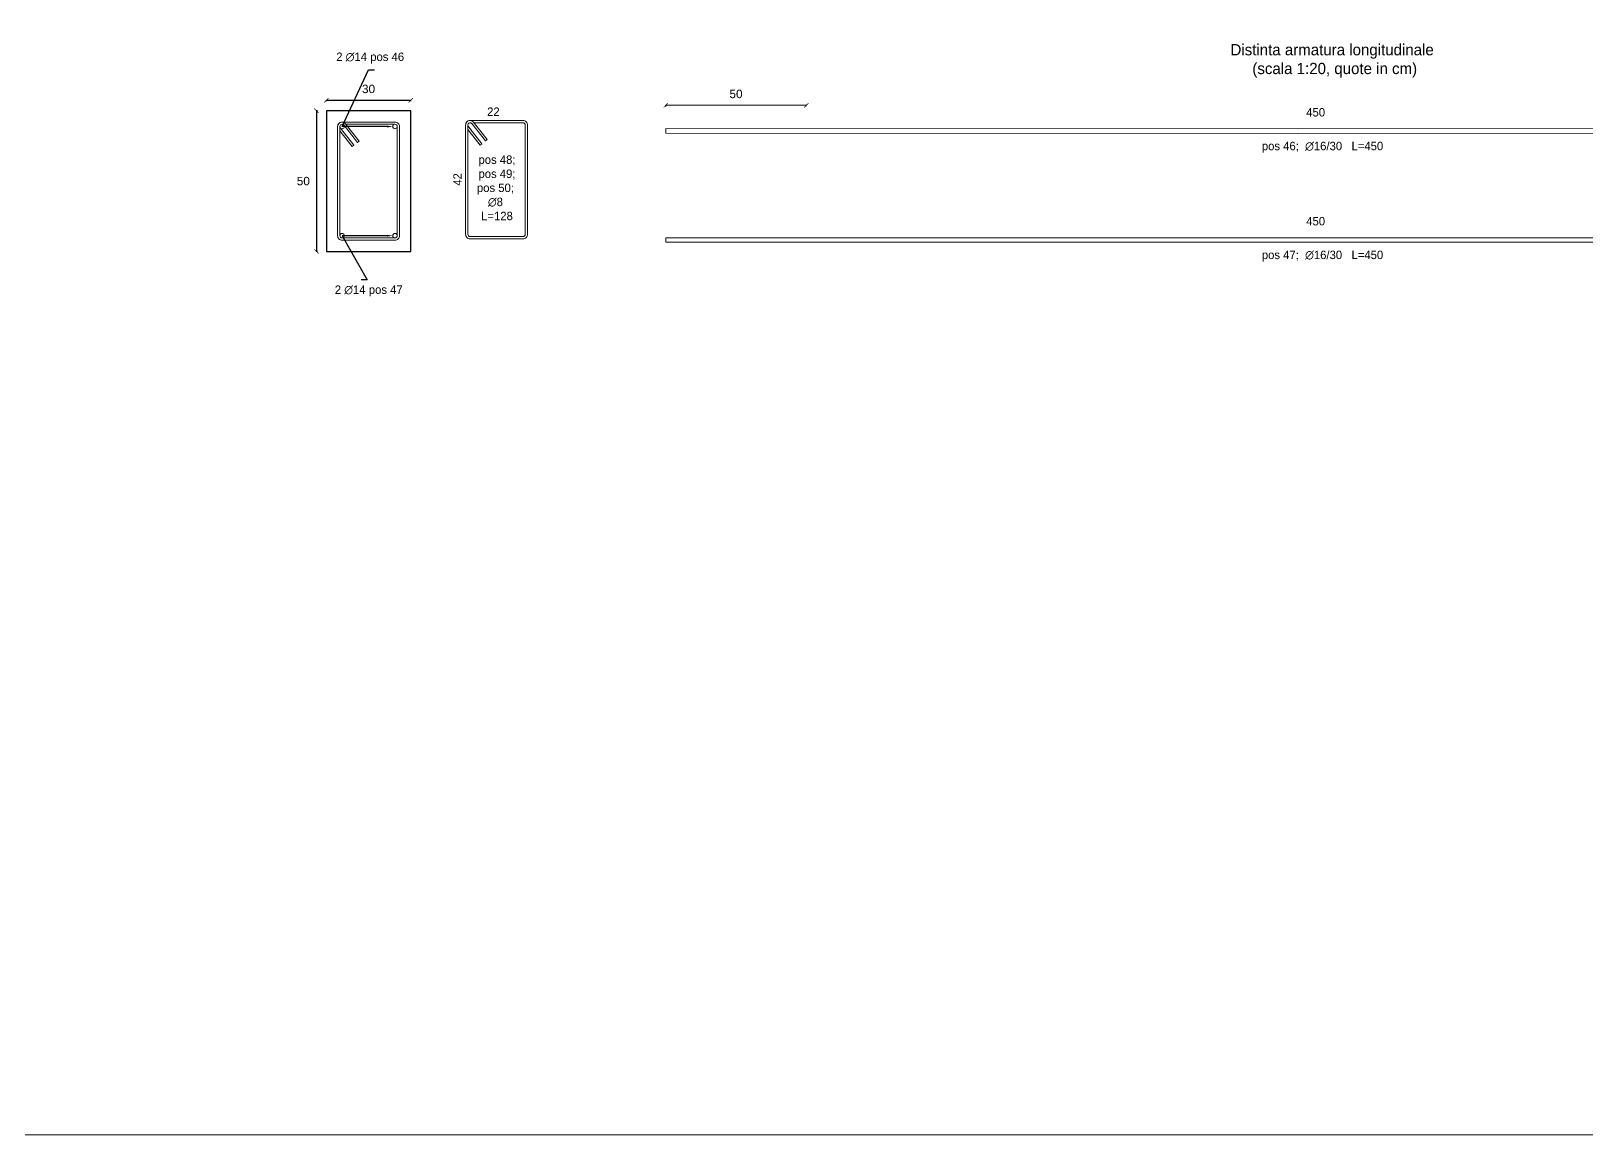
# Model space of a CAD drawing. Header units: millimetres. Extents: x 1415 to 3549, y 2194 to 4677.
# Drawn here: x 1767.2 to 1772.73, y 2331.25 to 2335.17 of the extents above; entities that cross this region are included whole.
import ezdxf
from ezdxf import colors
from ezdxf.entities.mleader import LeaderData, LeaderLine
from ezdxf.math import Vec2, Vec3

# ---------------------------------------------------------------- set-up
doc = ezdxf.new("R2010")
doc.units = ezdxf.units.MM
doc.layers.get('0').update_dxf_attribs({"plot": 0})
for name, color, linetype, lineweight in [('armature longitudinali', 5, 'Continuous', 9), ('Layer3', 7, 'Continuous', 15), ('Layer4', 7, 'Continuous', 15), ('quote', 252, 'Continuous', 5), ('Setti', 5, 'Continuous', 30), ('staffe', 10, 'Continuous', 9)]:
    doc.layers.add(name, color=color, linetype=linetype, lineweight=lineweight)
doc.styles.add('per i setti', font='ARIALN.TTF')
doc.styles.get("Standard").update_dxf_attribs({"font": 'arial.ttf'})
doc.dimstyles.new('quote c.a 1 sezione setti', dxfattribs={"dimtxt": 0.03, "dimasz": 0.015, "dimexe": 0.0005, "dimexo": 0.0015, "dimgap": 0.025, "dimtad": 2, "dimtih": 1, "dimtoh": 1, "dimdec": 0, "dimlfac": 100, "dimzin": 0, "dimdsep": 46, "dimtxsty": 'Standard', "dimblk": 'ARCHTICK', "dimcen": 0, "dimclre": 252, "dimadec": 0, "dimazin": 2, "dimtfac": 1, "dimtdec": 0, "dimtofl": 0, "dimtmove": 0, "dimatfit": 3, "dimfxl": 0.0035, "dimfxlon": 1, "dimtolj": 1, "dimtzin": 0, "dimarcsym": 0})
pattern_1 = [(0, (0, 0), (0, 6.985), [5.08, -1.905]), (90, (0, 0), (-6.985, 4e-16), [5.08, -1.905])]

# ---------------------------------------------------------------- blocks, each defined once
blk = doc.blocks.new('_ArchTick')
at = {"color": 0, "linetype": 'ByBlock', "const_width": 0.15}
blk.add_lwpolyline([(-0.5, -0.5), (0.5, 0.5)], dxfattribs=at)
blk = doc.blocks.new('*D1314')
at = {"layer": 'Defpoints', "color": 0, "transparency": 16777216}
for p in [(1769.4582, 2334.9038), (1769.4583, 2334.8191), (1769.9582, 2334.8134)]:
    blk.add_point(p, dxfattribs=at)
at = {"layer": 'quote', "color": 252, "lineweight": -2, "transparency": 16777216}
for p, q in [((1769.4582, 2334.9003), (1769.4582, 2334.9043)), ((1769.9581, 2334.9008), (1769.9581, 2334.9048))]:
    blk.add_line(p, q, dxfattribs=at)
at = {"layer": 'quote', "color": 0, "linetype": 'Continuous', "lineweight": -2, "transparency": 16777216}
blk.add_line((1769.9581, 2334.9043), (1769.4582, 2334.9038), dxfattribs=at)
at = {"layer": 'quote', "color": 0, "lineweight": -2, "transparency": 16777216, "xscale": 0.015, "yscale": 0.015, "zscale": 0.015}
for p, rotation in [((1769.4582, 2334.9038), 180.0572981893196), ((1769.9581, 2334.9043), 0.05729818931961006)]:
    blk.add_blockref('_ArchTick', p, dxfattribs=dict(at, rotation=rotation))
at = {"layer": 'quote', "color": 0, "transparency": 16777216, "insert": (1769.7081, 2334.9445), "char_height": 0.03, "attachment_point": 5}
blk.add_mtext('\\A1;50', dxfattribs=at)
blk = doc.blocks.new('*D1315')
at = {"layer": 'Defpoints', "color": 0, "transparency": 16777216}
for p in [(1768.5519, 2334.922), (1768.2519, 2334.8848), (1768.5519, 2334.8848)]:
    blk.add_point(p, dxfattribs=at)
at = {"layer": 'quote', "color": 252, "lineweight": -2, "transparency": 16777216}
for p, q in [((1768.2519, 2334.9185), (1768.2519, 2334.9225)), ((1768.5519, 2334.9185), (1768.5519, 2334.9225))]:
    blk.add_line(p, q, dxfattribs=at)
at = {"layer": 'quote', "color": 0, "linetype": 'Continuous', "lineweight": -2, "transparency": 16777216}
blk.add_line((1768.2519, 2334.922), (1768.5519, 2334.922), dxfattribs=at)
at = {"layer": 'quote', "color": 0, "lineweight": -2, "transparency": 16777216, "xscale": 0.015, "yscale": 0.015, "zscale": 0.015, "rotation": 180}
blk.add_blockref('_ArchTick', (1768.2519, 2334.922), dxfattribs=at)
at = {"layer": 'quote', "color": 0, "lineweight": -2, "transparency": 16777216, "xscale": 0.015, "yscale": 0.015, "zscale": 0.015}
blk.add_blockref('_ArchTick', (1768.5519, 2334.922), dxfattribs=at)
at = {"layer": 'quote', "color": 0, "transparency": 16777216, "insert": (1768.4019, 2334.9623), "char_height": 0.03, "attachment_point": 5}
blk.add_mtext('\\A1;30', dxfattribs=at)
blk = doc.blocks.new('*D1316')
at = {"layer": 'Defpoints', "color": 0, "transparency": 16777216}
for p in [(1768.2519, 2334.8848), (1768.2166, 2334.3848), (1768.2519, 2334.3848)]:
    blk.add_point(p, dxfattribs=at)
at = {"layer": 'quote', "color": 252, "lineweight": -2, "transparency": 16777216}
for p, q in [((1768.2201, 2334.8848), (1768.2161, 2334.8848)), ((1768.2201, 2334.3848), (1768.2161, 2334.3848))]:
    blk.add_line(p, q, dxfattribs=at)
at = {"layer": 'quote', "color": 0, "linetype": 'Continuous', "lineweight": -2, "transparency": 16777216}
blk.add_line((1768.2166, 2334.8848), (1768.2166, 2334.3848), dxfattribs=at)
at = {"layer": 'quote', "color": 0, "lineweight": -2, "transparency": 16777216, "xscale": 0.015, "yscale": 0.015, "zscale": 0.015}
for p, rotation in [((1768.2166, 2334.8848), 90), ((1768.2166, 2334.3848), 270)]:
    blk.add_blockref('_ArchTick', p, dxfattribs=dict(at, rotation=rotation))
at = {"layer": 'quote', "color": 0, "transparency": 16777216, "insert": (1768.1701, 2334.6348), "char_height": 0.03, "attachment_point": 5}
blk.add_mtext('\\A1;50', dxfattribs=at)

msp = doc.modelspace()

# ---------------------------------------------------------------- hatches: boundary and pattern name
at = {"layer": 'Layer4', "transparency": 33554687}
h = msp.add_hatch(dxfattribs=at)
h.set_pattern_fill('ANGLE', color=0)
h.set_pattern_definition(pattern_1)
h.paths.add_polyline_path([(1768.3159, 2334.8288, 1.038811), (1768.2999, 2334.8288, 1), (1768.3159, 2334.8288, 0.133346), (1768.3148, 2334.8328), (1768.3147, 2334.8329, -0.135599), (1768.3159, 2334.8288, -1.038811), (1768.2999, 2334.8288), (1768.2999, 2334.8283, 0.973437)])
h = msp.add_hatch(dxfattribs=at)
h.set_pattern_fill('ANGLE', color=0)
h.set_pattern_definition([(0, (7.0716, -7.46), (0, 6.985), [5.08, -1.905]), (90, (7.0716, -7.46), (-6.985, 4e-16), [5.08, -1.905])])
h.paths.add_polyline_path([(1768.3079, 2334.8368, 0.414214), (1768.2999, 2334.8288, 1), (1768.3159, 2334.8288, 0.414214)])
h = msp.add_hatch(dxfattribs=at)
h.set_pattern_fill('ANGLE', color=0)
h.set_pattern_definition([(0, (7.2596, -7.46), (0, 6.985), [5.08, -1.905]), (90, (7.2596, -7.46), (-6.985, 4e-16), [5.08, -1.905])])
h.paths.add_polyline_path([(1768.4959, 2334.8368, 0.414214), (1768.4879, 2334.8288, 1), (1768.5039, 2334.8288, 0.414214)])
h = msp.add_hatch(dxfattribs=at)
h.set_pattern_fill('ANGLE', color=0)
h.set_pattern_definition(pattern_1)
h.paths.add_polyline_path([(1768.5039, 2334.8288, 0.414214), (1768.4959, 2334.8368, 0.414214), (1768.4879, 2334.8288, 1)])
h = msp.add_hatch(dxfattribs=at)
h.set_pattern_fill('ANGLE', color=0)
h.set_pattern_definition(pattern_1)
h.paths.add_polyline_path([(1768.4879, 2334.4408, 1), (1768.5039, 2334.4408, 1)])
h.paths.add_polyline_path([(1768.2999, 2334.4412), (1768.2999, 2334.4408, 0.414214), (1768.3079, 2334.4328, 0.41379), (1768.3159, 2334.4408, 0.973437)])

# ---------------------------------------------------------------- linework, layer by layer
at = {"layer": 'armature longitudinali'}
for points in [[(1771.7082, 2334.8042), (1769.4583, 2334.8054), (1769.4583, 2334.8214), (1771.7082, 2334.8202)], [(1771.7082, 2334.8042), (1773.9582, 2334.8054), (1773.9582, 2334.8214), (1771.7082, 2334.8202)], [(1771.7082, 2334.4334), (1769.4583, 2334.4334), (1769.4583, 2334.4174), (1771.7082, 2334.4185)], [(1771.7082, 2334.4334), (1773.9582, 2334.4334), (1773.9582, 2334.4174), (1771.7082, 2334.4185)]]:
    msp.add_lwpolyline(points, dxfattribs=at)
for centre in [(1768.3079, 2334.8288), (1768.3079, 2334.8288), (1768.4959, 2334.8288), (1768.4959, 2334.8288), (1768.3079, 2334.4408), (1768.4959, 2334.4408)]:
    msp.add_circle(centre, 0.008, dxfattribs=at)
at = {"layer": 'Layer4'}
msp.add_lwpolyline([(1758.9064, 2344.3913), (1775.6736, 2344.3913), (1775.6736, 2331.2461), (1758.9064, 2331.2461)], close=True, dxfattribs=at)
at = {"layer": 'Setti'}
msp.add_lwpolyline([(1768.2519, 2334.8848), (1768.2519, 2334.3848), (1768.5519, 2334.3848), (1768.5519, 2334.8848), (1768.5519, 2334.8848), (1768.2519, 2334.8848), (1768.2519, 2334.6348)], dxfattribs=at)
at = {"layer": 'staffe'}
for points in [[(1768.5119, 2334.7348), (1768.5119, 2334.8288, 0.414214), (1768.4959, 2334.8448), (1768.3079, 2334.8448, 0.414214), (1768.2919, 2334.8288), (1768.2919, 2334.7348)], [(1768.2919, 2334.8284, -0.675478), (1768.3191, 2334.8401), (1768.3684, 2334.7771), (1768.3622, 2334.7722), (1768.3135, 2334.8344)], [(1768.3079, 2334.8368, 0.414214), (1768.2999, 2334.8288), (1768.2999, 2334.7348)], [(1768.5039, 2334.7348), (1768.5039, 2334.8288, 0.414214), (1768.4959, 2334.8368), (1768.3217, 2334.8368)], [(1768.9669, 2334.74), (1768.9669, 2334.834, 0.414214), (1768.9509, 2334.85), (1768.7629, 2334.85, 0.414214), (1768.7469, 2334.834), (1768.7469, 2334.74)], [(1768.7469, 2334.8336, -0.675478), (1768.7741, 2334.8454), (1768.8234, 2334.7824), (1768.8172, 2334.7775), (1768.7685, 2334.8397)], [(1768.7469, 2334.834), (1768.7469, 2334.446, 0.414214), (1768.7629, 2334.43), (1768.9509, 2334.43, 0.414214), (1768.9669, 2334.446), (1768.9669, 2334.834)], [(1768.7549, 2334.834), (1768.7549, 2334.446, 0.414214), (1768.7629, 2334.438), (1768.9509, 2334.438, 0.414214), (1768.9589, 2334.446), (1768.9589, 2334.834)], [(1768.9589, 2334.74), (1768.9589, 2334.834, 0.414214), (1768.9509, 2334.842), (1768.7767, 2334.842)], [(1768.2919, 2334.8288), (1768.2919, 2334.4407, 0.414214), (1768.3079, 2334.4248), (1768.4959, 2334.4248, 0.414214), (1768.5119, 2334.4407), (1768.5119, 2334.8288)], [(1768.2999, 2334.8288), (1768.2999, 2334.4408, 0.414214), (1768.3079, 2334.4328), (1768.4959, 2334.4328, 0.414214), (1768.5039, 2334.4408), (1768.5039, 2334.8288)]]:
    msp.add_lwpolyline(points, format="xyb", dxfattribs=at)
for points in [[(1768.3022, 2334.8231), (1768.3497, 2334.7624), (1768.3434, 2334.7575), (1768.2999, 2334.8132)], [(1768.7549, 2334.8313), (1768.8047, 2334.7677), (1768.7984, 2334.7628), (1768.7549, 2334.8185)]]:
    msp.add_lwpolyline(points, dxfattribs=at)
msp.add_arc((1768.7629, 2334.834), 0.008, 30.4889, 183.0847, dxfattribs=at)

# ---------------------------------------------------------------- texts
at = {"layer": 'Layer3', "insert": (1771.27, 2335.1217), "char_height": 0.05, "attachment_point": 1}
msp.add_mtext_dynamic_manual_height_columns('\\pxqc;{\\fBahnschrift Light|b0|i0|c0|p34;\\H0.8x;Distinta armatura longitudinale \\P\\pt10;\\H1.25x; \\H0.8x;(scala 1:20, quote in cm)}', width=1.114269, gutter_width=12.5, heights=[0], dxfattribs=at)
at = {"layer": 'quote', "char_height": 0.03, "attachment_point": 1, "style": 'per i setti'}
for s, width, insert in [('{\\fBahnschrift Light|b0|i0|c0|p34;22}', 0.151763, (1768.8234, 2334.8965)), ('\\pxqc;{\\fBahnschrift Light|b0|i0|c0|p34;450}', 0.460548, (1771.5383, 2334.8944)), ('\\pxqc;{\\fBahnschrift Light|b0|i0|c0|p34; pos 46;  ∅16/30   L=450}', 0.460548, (1771.5572, 2334.7746)), ('\\pxqc;{\\fBahnschrift Light|b0|i0|c0|p34;pos 48; \\Ppos 49;\\Ppos 50;  ∅8  L=128}', 0.180447, (1768.7683, 2334.726)), ('\\pxqc;{\\fBahnschrift Light|b0|i0|c0|p34;450}', 0.460548, (1771.5383, 2334.5075)), ('\\pxqc;{\\fBahnschrift Light|b0|i0|c0|p34; pos 47;  ∅16/30   L=450}', 0.460548, (1771.5572, 2334.3878))]:
    msp.add_mtext_dynamic_manual_height_columns(s, width=width, gutter_width=12.5, heights=[0], dxfattribs=dict(at, insert=insert))
at = {"layer": 'quote', "insert": (1768.7031, 2334.5902), "char_height": 0.03, "attachment_point": 1, "rotation": 90, "style": 'per i setti'}
msp.add_mtext_dynamic_manual_height_columns('\\pxqc;{\\fBahnschrift Light|b0|i0|c0|p34;42}', width=0.101064, gutter_width=12.5, heights=[0], dxfattribs=at)

# ---------------------------------------------------------------- dimensions: what is measured, and where the dimension line sits
at = {"layer": 'quote'}
dim = msp.add_linear_dim(base=(1768.5519, 2334.922), p1=(1768.2519, 2334.8848), p2=(1768.5519, 2334.8848), dimstyle='quote c.a 1 sezione setti', dxfattribs=at)
dim.commit()
dim.dimension.update_dxf_attribs({"geometry": '*D1315', "text_midpoint": (1768.4019, 2334.9623)})
for base, p1, p2, angle, picture, middle in [((1769.4582, 2334.9038), (1769.9582, 2334.8134), (1769.4583, 2334.8191), 180.0573, '*D1314', (1769.7081, 2334.9445)), ((1768.2166, 2334.3848), (1768.2519, 2334.8848), (1768.2519, 2334.3848), 90, '*D1316', (1768.1701, 2334.6348))]:
    dim = msp.add_linear_dim(base=base, p1=p1, p2=p2, angle=angle, dimstyle='quote c.a 1 sezione setti', dxfattribs=at)
    dim.commit()
    dim.dimension.update_dxf_attribs({"geometry": picture, "text_midpoint": middle})

# ---------------------------------------------------------------- leaders
ml = msp.add_multileader_mtext('Standard', dxfattribs=at)
ml.set_content('\\A1; {\\fBahnschrift Light|b0|i0|c0|p34;2 ∅14} {\\fBahnschrift Light|b0|i0|c0|p34;pos 46}', color=256)
ml.set_leader_properties()
ml.build(insert=Vec2(0, 0))
ml.multileader.update_dxf_attribs({"text_attachment_direction": 1, "dogleg_length": 0.1523, "arrow_head_size": 0.02})
ctx = ml.context
ctx.base_point, ctx.char_height, ctx.arrow_head_size, ctx.landing_gap_size, ctx.plane_origin = Vec3(1768.4019, 2335.03), 0.03, 0.02, 0.02, Vec3(1768.3079, 2334.8288)
ctx.text_align_type = 1
notes = []
notes.append((ctx, [(0, (1, 1, 0), (1768.4019, 2335.03), (1, 0), 0.021, [(0, [(1768.4879, 2334.8288), (1768.3079, 2334.8288), (1768.4019, 2335.03)], 0, [])])]))
ctx.mtext.insert, ctx.mtext.width, ctx.mtext.alignment, ctx.mtext.flow_direction = Vec3(1768.4019, 2335.0916), 0.339252, 2, 5
ml = msp.add_multileader_mtext('Standard', dxfattribs=at)
ml.set_content('\\A1; {\\fBahnschrift Light|b0|i0|c0|p34;2 ∅14} {\\fBahnschrift Light|b0|i0|c0|p34;pos 47}', color=256)
ml.set_leader_properties()
ml.build(insert=Vec2(0, 0))
ml.multileader.update_dxf_attribs({"text_attachment_direction": 1, "dogleg_length": 0.1523, "arrow_head_size": 0.02})
ctx = ml.context
ctx.base_point, ctx.char_height, ctx.arrow_head_size, ctx.landing_gap_size, ctx.plane_origin = Vec3(1768.3968, 2334.2026), 0.03, 0.02, 0.02, Vec3(1768.3079, 2334.4408)
ctx.text_align_type = 1
notes.append((ctx, [(0, (1, 1, 0), (1768.3968, 2334.2842), (-1, 0), 0.021, [(0, [(1768.4879, 2334.4408), (1768.3079, 2334.4408), (1768.3968, 2334.2842)], 0, [])])]))
ctx.mtext.insert, ctx.mtext.width, ctx.mtext.alignment, ctx.mtext.flow_direction = Vec3(1768.3968, 2334.2642), 0.339252, 2, 5
for ctx, leaders in notes:
    for number, flags, end, landing, length, lines in leaders:
        leader = LeaderData()
        leader.index, (leader.has_last_leader_line, leader.has_dogleg_vector, leader.attachment_direction) = number, flags
        leader.last_leader_point, leader.dogleg_vector, leader.dogleg_length = Vec3(end), Vec3(landing), length
        for number, points, colour, breaks in lines:
            line = LeaderLine()
            line.index, line.vertices, line.color, line.breaks = number, Vec3.list(points), colors.encode_raw_color(colour), breaks
            leader.lines.append(line)
        ctx.leaders.append(leader)

doc.saveas('drawing.dxf')
